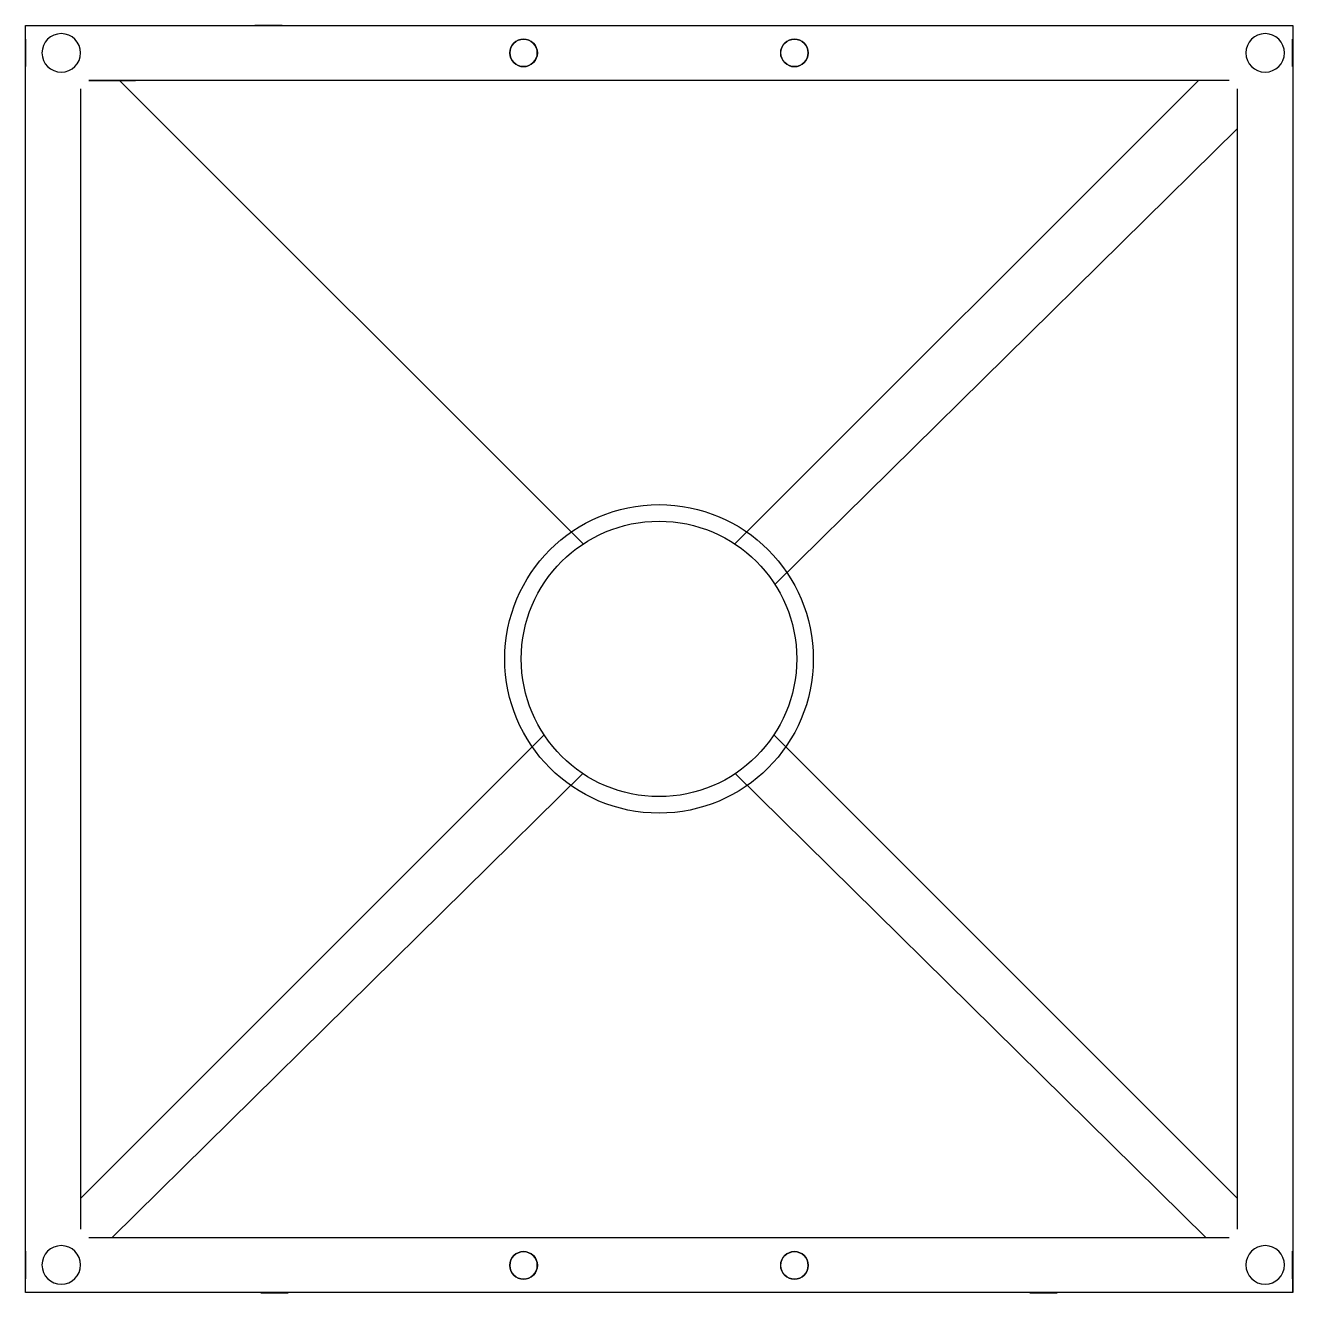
# Model space of a CAD drawing. Header units: inches. Extents: x -54 to 61, y -58 to 58.
import ezdxf

# ---------------------------------------------------------------- set-up
doc = ezdxf.new("R2010")
doc.units = ezdxf.units.IN
doc.header["$MEASUREMENT"] = 0

msp = doc.modelspace()

# ---------------------------------------------------------------- linework, layer by layer
at = {"extrusion": (-0.001255, -2.40741e-35, -0.999999)}
for p, q in [((-3.49, 10.43, 9.26), (-45.56, 52.5, 9.32)), ((10.29, 10.43, 9.24), (52.36, 52.5, 9.19)), ((55.9, -51.75, 9.19), (55.9, 51.75, 9.19)), ((13.91, 6.76, 9.24), (55.9, 48.13, 9.19)), ((-7.03, -6.89, 9.27), (-49.1, -48.96, 9.32)), ((13.83, -6.89, 9.24), (55.9, -48.96, 9.19)), ((-3.51, -10.41, 9.26), (-46.23, -52.5, 9.32)), ((10.31, -10.41, 9.24), (53.02, -52.5, 9.19))]:
    msp.add_line(p, q, dxfattribs=at)
at = {"extrusion": (-0.001255, -2.40741e-35, -0.999999), "elevation": -9.26}
for points in [[(-60.89, -57.5), (49.11, -57.5), (54.11, -57.5), (54.11, 57.5), (49.11, 57.5), (-55.89, 57.5), (-60.89, 57.5), (-60.89, -52.5), (-60.89, -57.5), (-60.89, -55)], [(-55.14, 52.5), (-3.39, 52.5), (48.36, 52.5), (44.11, 52.5)], [(49.11, 51.75), (49.11, -47.5), (49.11, -51.75)], [(48.36, -52.5), (-50.89, -52.5), (-55.14, -52.5)]]:
    msp.add_lwpolyline(points, dxfattribs=at)
at = {"extrusion": (-0.001255, -2.40741e-35, -0.999999)}
for centre, radius in [((50.86, 55, -9.26), 1.75), ((-58.39, 55, -9.26), 1.75), ((8.9, 55, -4.26), 1.25), ((-15.68, 55, -4.26), 1.25), ((50.86, -55, -9.26), 1.75), ((8.9, -55.04, -4.26), 1.25), ((-15.68, -55.04, -4.26), 1.25), ((-58.39, -55, -9.26), 1.75)]:
    msp.add_circle(centre, radius, dxfattribs=at)
at = {"extrusion": (5.56187e-15, 1, -6.98197e-18)}
msp.add_circle((32.04, 6.8, 57.5), 1.25, dxfattribs=at)
at = {"extrusion": (-0.999999, -3.07824e-16, 0.001255)}
for centre in [(-55, 6.76, 54.11), (55, 6.76, 54.11)]:
    msp.add_circle(centre, 1.25, dxfattribs=at)
for centre, radius in [((-8.89, 55, 9.27), 1.25), ((15.69, 55, 9.24), 1.25), ((3.4, 0, 9.26), 14), ((3.4, 0, 9.26), 12.5), ((-8.89, -55.04, 9.27), 1.25), ((15.69, -55.04, 9.24), 1.25)]:
    msp.add_circle(centre, radius)
at = {"extrusion": (0.999999, 1.22465e-16, -0.001255)}
for centre in [(55, 6.76, 60.89), (-55, 6.76, 60.89)]:
    msp.add_circle(centre, 1.25, dxfattribs=at)
at = {"extrusion": (1.22465e-16, -1, -1.53733e-19)}
msp.add_circle((-31.49, 7.22, 57.52), 1.25, dxfattribs=at)
at = {"extrusion": (2.51654e-16, -1, -3.15908e-19)}
msp.add_circle((38.29, 6.68, 57.52), 1.25, dxfattribs=at)

doc.saveas('drawing.dxf')
